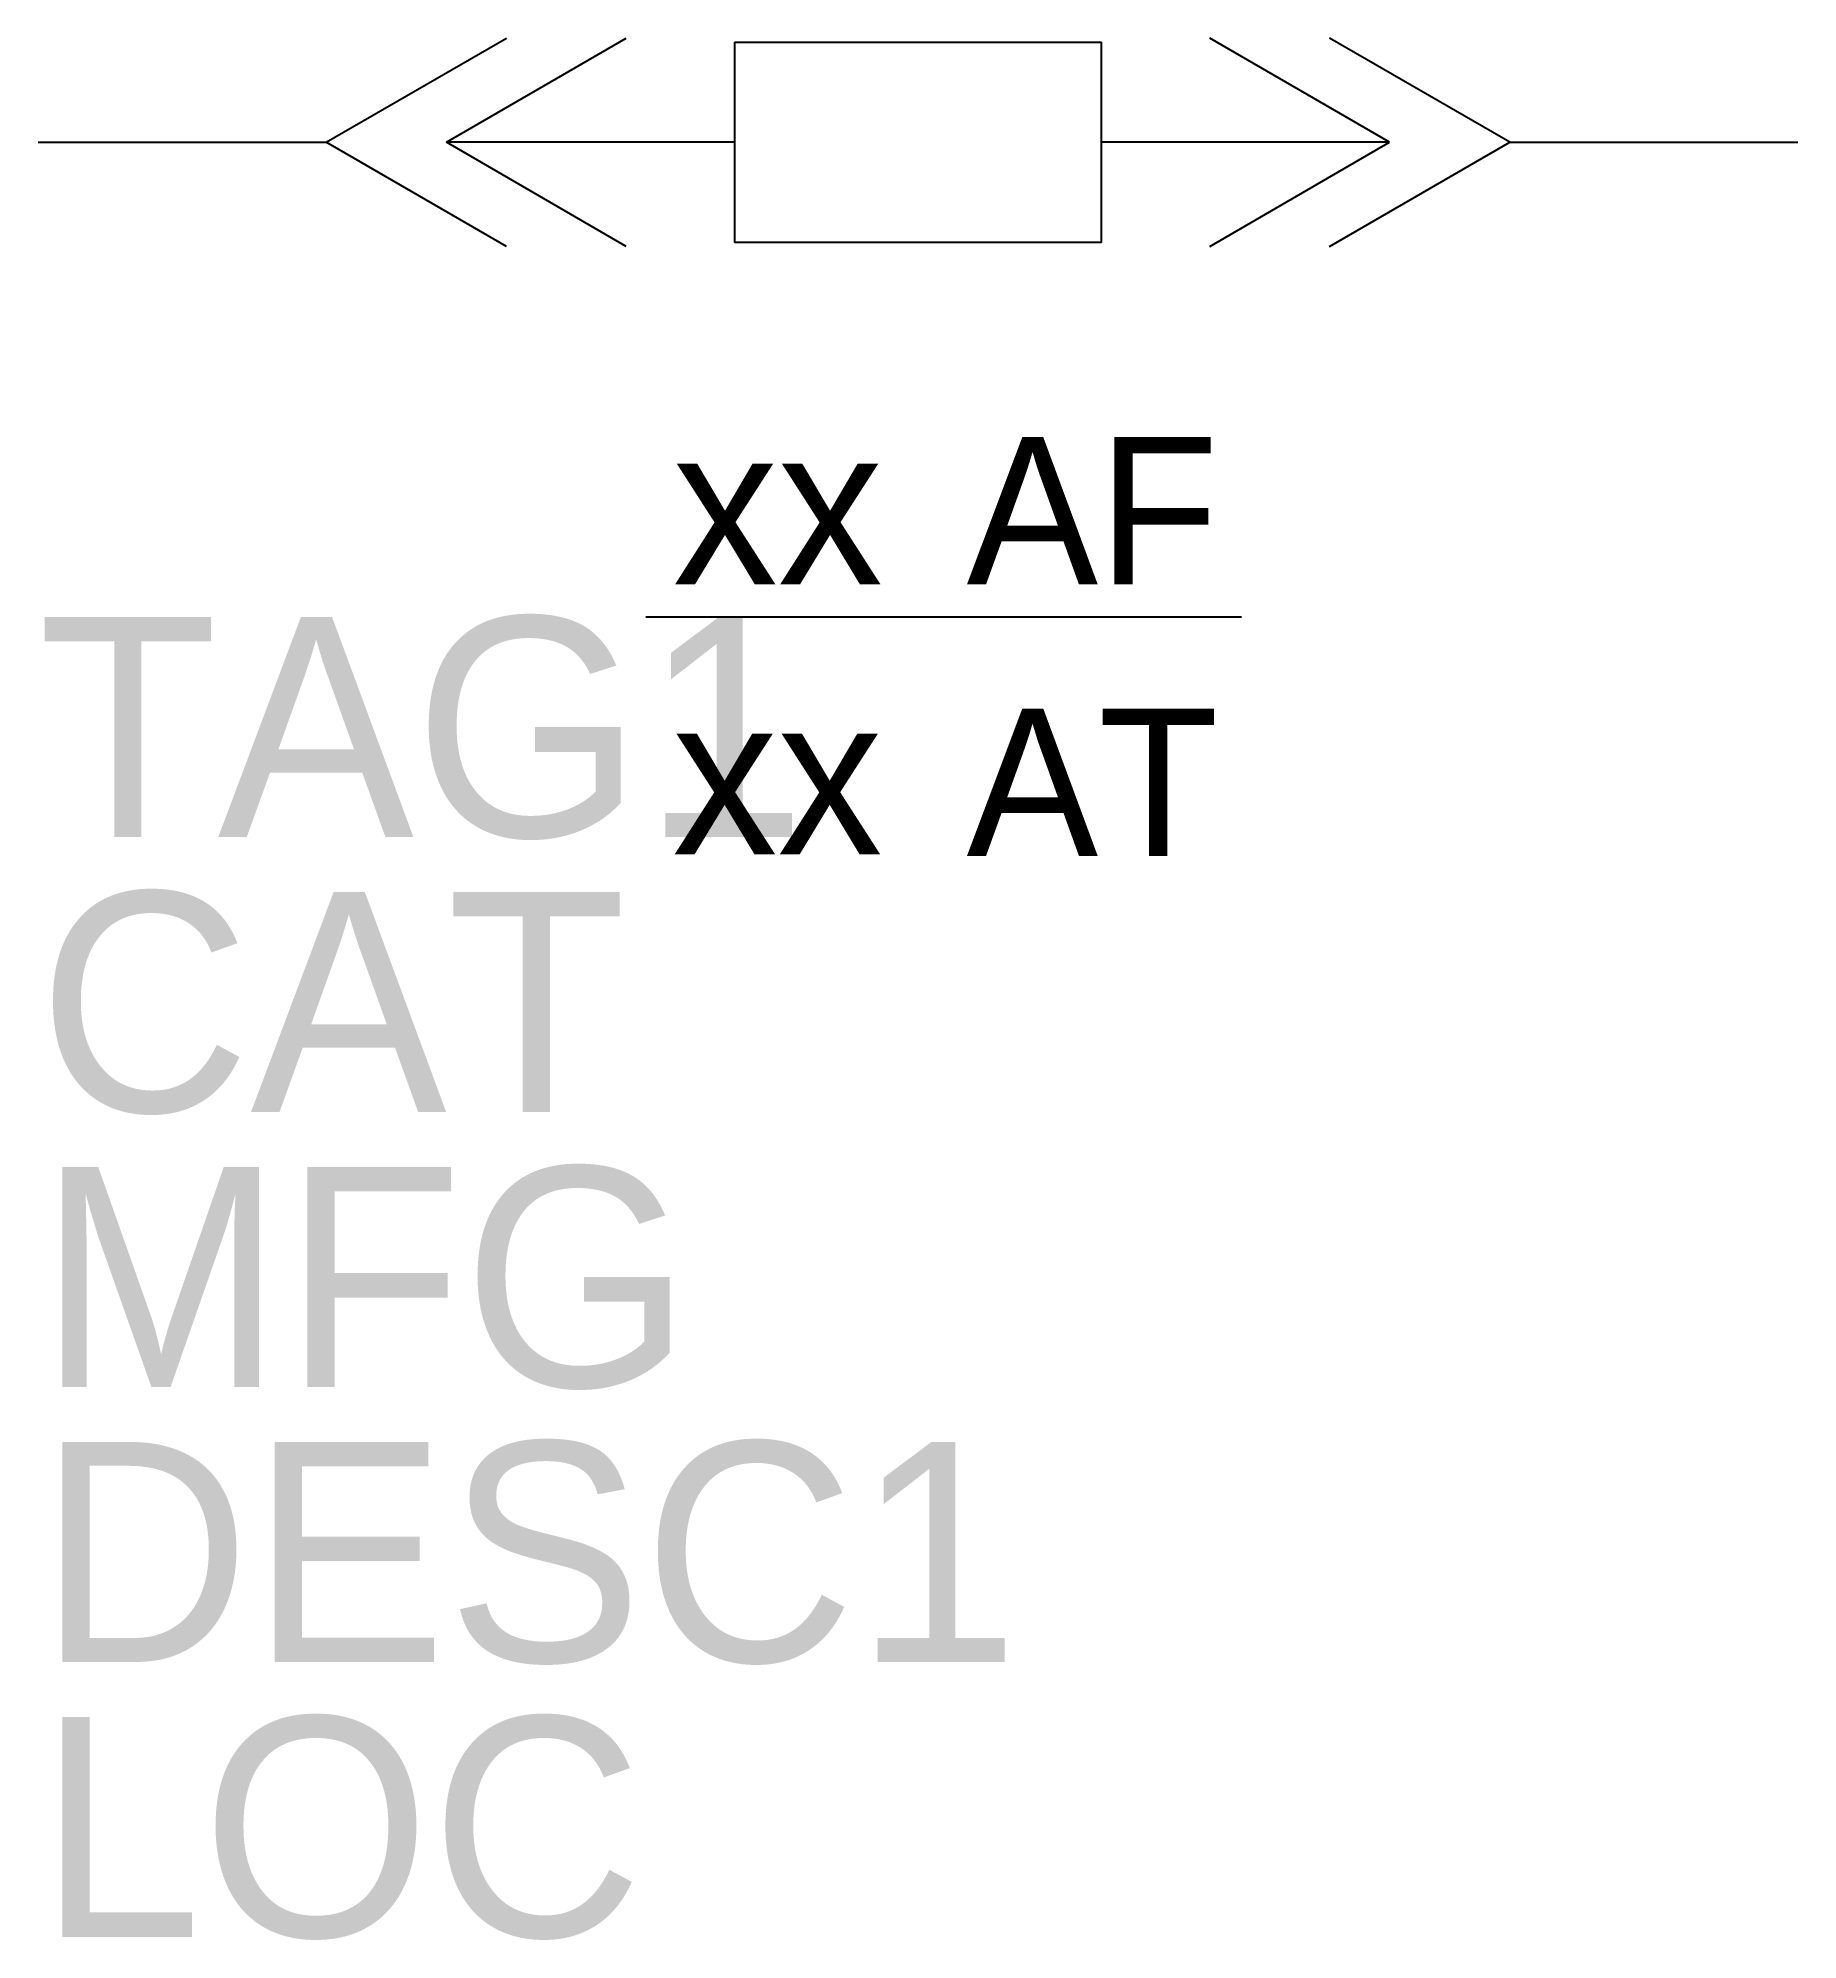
# Model space of a CAD drawing. Extents: x -0.5 to 0.5, y -0.85 to 0.23.
import ezdxf

# ---------------------------------------------------------------- set-up
doc = ezdxf.new("R2010")
doc.units = 0
doc.layers.get('0').update_dxf_attribs({"linetype": 'CONTINUOUS'})

msp = doc.modelspace()

# ---------------------------------------------------------------- linework, layer by layer
for p, q in [((-0.3362, 0.1732), (-0.2339, 0.2324)), ((-0.268, 0.1732), (-0.1658, 0.2324)), ((-0.1042, 0.2301), (0.1042, 0.2301)), ((-0.1042, 0.2301), (-0.1042, 0.1162)), ((0.1042, 0.1162), (0.1042, 0.2301)), ((0.268, 0.1732), (0.1658, 0.2324)), ((0.3362, 0.1732), (0.2339, 0.2324)), ((-0.5, 0.1732), (-0.3362, 0.1732)), ((-0.2339, 0.114), (-0.3362, 0.1732)), ((-0.1658, 0.114), (-0.268, 0.1732)), ((-0.1042, 0.1732), (-0.268, 0.1732)), ((0.268, 0.1732), (0.1042, 0.1732)), ((0.1658, 0.114), (0.268, 0.1732)), ((0.2339, 0.114), (0.3362, 0.1732)), ((0.3362, 0.1732), (0.5, 0.1732)), ((0.1042, 0.1162), (-0.1042, 0.1162)), ((0.1838, -0.0966), (-0.1547, -0.0966))]:
    msp.add_line(p, q)

# ---------------------------------------------------------------- texts
for tag, p in [('TAG1', (-0.5, -0.2216)), ('CAT', (-0.5, -0.37785)), ('MFG', (-0.5, -0.5341)), ('DESC1', (-0.5, -0.69035)), ('LOC', (-0.5, -0.8466))]:
    msp.add_attdef(tag, p, '', height=0.125)
at = {"layer": '0.0'}
for s, height, p in [('AF', 0.0838, (0.0276, -0.0781)), ('xx', 0.0893, (-0.1394, -0.0781)), ('AT', 0.0838, (0.0276, -0.2324)), ('xx', 0.0893, (-0.1396, -0.2315))]:
    msp.add_text(s, height=height, dxfattribs=at).set_placement(p)

doc.saveas('drawing.dxf')
